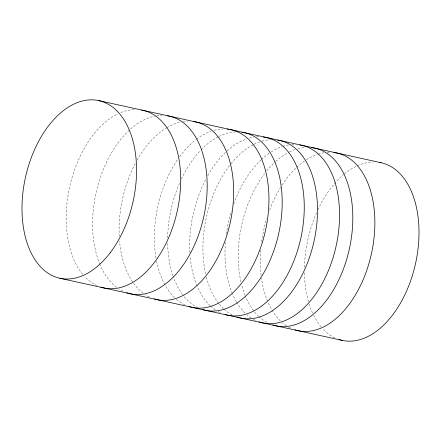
<?xml version="1.0" encoding="UTF-8"?>
<svg xmlns="http://www.w3.org/2000/svg" width="441" height="441" viewBox="0 0 441 441"><rect width="100%" height="100%" fill="white"/><g stroke="black" fill="none" stroke-linecap="round" stroke-linejoin="round"><path stroke-width="0.33" stroke-dasharray="2.21 1.65" d="M149.422 297.03A90.929 55.147 -77.6 0 1 145.31 294.715M143.099 293.16A90.929 55.147 -77.6 0 1 133.314 282.918M132.565 281.838A90.929 55.147 -77.6 0 1 119.566 241.172M119.246 236.58A90.929 55.147 -77.6 0 1 135.558 162.999M137.14 160.116A90.929 55.147 -77.6 0 1 166.296 128M166.863 127.658A90.929 55.147 -77.6 0 1 181.234 121.959M183.269 121.6A90.929 55.147 -77.6 0 1 187.315 121.22M122.945 291.203A90.929 55.147 -77.6 0 1 118.827 288.888M116.622 287.334A90.929 55.147 -77.6 0 1 100.25 265.245M99.986 264.622A90.929 55.147 -77.6 0 1 101.695 173.748A90.929 55.147 -77.6 0 1 154.758 116.132M156.792 115.774A90.929 55.147 -77.6 0 1 162.167 115.371M184.729 304.803A90.929 55.147 -77.6 0 1 176.406 299.318M174.465 297.543A90.929 55.147 -77.6 0 1 165.375 285.586M165.039 284.98A90.929 55.147 -77.6 0 1 156.533 260.752M156.053 258.139A90.929 55.147 -77.6 0 1 178.076 158.898M179.614 156.742A90.929 55.147 -77.6 0 1 195.98 139.632M196.537 139.207A90.929 55.147 -77.6 0 1 210.919 131.297M214.05 130.321A90.929 55.147 -77.6 0 1 222.617 128.993M197.97 307.713A90.929 55.147 -77.6 0 1 183.021 295.172M182.629 294.66A90.929 55.147 -77.6 0 1 173.269 276.634M173.043 275.972A90.929 55.147 -77.6 0 1 167.63 241.938M167.646 237.886A90.929 55.147 -77.6 0 1 179.741 182.734M181.422 179.04A90.929 55.147 -77.6 0 1 200.583 150.364M201.068 149.857A90.929 55.147 -77.6 0 1 218.262 136.765M218.835 136.473A90.929 55.147 -77.6 0 1 237.192 131.881M220.031 312.57A90.929 55.147 -77.6 0 1 217.656 311.318M215.346 309.874A90.929 55.147 -77.6 0 1 210.732 306.219M210.247 305.773A90.929 55.147 -77.6 0 1 197.336 286.611M197.072 285.988A90.929 55.147 -77.6 0 1 190.115 256.056M189.889 252.781A90.929 55.147 -77.6 0 1 206.168 178.539M207.75 175.656A90.929 55.147 -77.6 0 1 226.597 151.346M227.098 150.888A90.929 55.147 -77.6 0 1 246.85 138.849M249.352 138.088A90.929 55.147 -77.6 0 1 253.2 137.245M256.579 136.837A90.929 55.147 -77.6 0 1 259.253 136.738M232.076 314.885A90.929 55.147 -77.6 0 1 223.967 309.13M223.488 308.683A90.929 55.147 -77.6 0 1 219.122 303.954M218.719 303.452A90.929 55.147 -77.6 0 1 206.256 276.672M205.616 273.993A90.929 55.147 -77.6 0 1 230.599 164.223M231.029 163.688A90.929 55.147 -77.6 0 1 253.569 144.532M254.143 144.246A90.929 55.147 -77.6 0 1 261.342 141.363M261.965 141.175A90.929 55.147 -77.6 0 1 271.16 139.676M255.339 320.342A90.929 55.147 -77.6 0 1 251.8 318.385M251.221 318.022A90.929 55.147 -77.6 0 1 247.01 314.857M245.075 313.082A90.929 55.147 -77.6 0 1 236.674 302.311M236.326 301.721A90.929 55.147 -77.6 0 1 232.639 294.384M232.374 293.761A90.929 55.147 -77.6 0 1 225.516 241.21M226.321 234.05A90.929 55.147 -77.6 0 1 231.404 210.859M233.675 204.018A90.929 55.147 -77.6 0 1 260.901 160.044M261.403 159.576A90.929 55.147 -77.6 0 1 270.515 152.377M271.077 152.013A90.929 55.147 -77.6 0 1 282.157 146.621M282.78 146.412A90.929 55.147 -77.6 0 1 288.508 145.012M291.887 144.604A90.929 55.147 -77.6 0 1 294.56 144.505M266.788 322.332A90.929 55.147 -77.6 0 1 259.275 316.903M258.79 316.456A90.929 55.147 -77.6 0 1 254.022 311.225M253.63 310.712A90.929 55.147 -77.6 0 1 245.356 296.043M245.097 295.409A90.929 55.147 -77.6 0 1 241.558 284.439M240.918 281.76A90.929 55.147 -77.6 0 1 264.633 173.627M266.766 170.926A90.929 55.147 -77.6 0 1 275.14 162.029M275.642 161.571A90.929 55.147 -77.6 0 1 288.872 152.305M289.445 152.013A90.929 55.147 -77.6 0 1 295.393 149.532M297.895 148.771A90.929 55.147 -77.6 0 1 305.122 147.52M290.641 328.11A90.929 55.147 -77.6 0 1 287.102 326.158M286.529 325.789A90.929 55.147 -77.6 0 1 282.317 322.625M280.377 320.855A90.929 55.147 -77.6 0 1 267.946 302.151M267.681 301.528A90.929 55.147 -77.6 0 1 261.452 278.122M261.111 275.471A90.929 55.147 -77.6 0 1 260.824 248.978M261.623 241.817A90.929 55.147 -77.6 0 1 266.711 218.631M269.649 209.955A90.929 55.147 -77.6 0 1 280.663 187.287M282.113 184.994A90.929 55.147 -77.6 0 1 296.209 167.817M296.705 167.348A90.929 55.147 -77.6 0 1 305.817 160.144M306.385 159.78A90.929 55.147 -77.6 0 1 317.459 154.389M318.088 154.185A90.929 55.147 -77.6 0 1 323.81 152.784M327.189 152.371A90.929 55.147 -77.6 0 1 329.862 152.272M97.07 285.658A90.929 55.147 -77.6 0 1 84.799 276.7M82.721 274.346A90.929 55.147 -77.6 0 1 69.535 187.392A90.929 55.147 -77.6 0 1 117.912 113.855M120.79 112.582A90.929 55.147 -77.6 0 1 134.356 109.566M334.774 337.823A90.929 55.147 -77.6 0 1 323.104 329.14M321.026 326.787A90.929 55.147 -77.6 0 1 313.777 315.524M312.619 313.093A90.929 55.147 -77.6 0 1 309.229 304.202M308.457 301.638A90.929 55.147 -77.6 0 1 304.433 272.047M304.466 267.312A90.929 55.147 -77.6 0 1 316.544 212.838M317.939 209.756A90.929 55.147 -77.6 0 1 343.352 174.812M344.371 173.963A90.929 55.147 -77.6 0 1 356.791 166.025M357.37 165.766A90.929 55.147 -77.6 0 1 372.662 162.012"/><path stroke-width="0.66" d="M98.756 100.603L381.195 162.757M59.805 278.243L342.244 340.397M193.263 121.512A90.929 55.147 -77.6 0 1 230.252 222.529A90.929 55.147 -77.6 0 1 154.35 298.948M167.431 115.779A90.929 55.147 -77.6 0 1 203.417 218.289A90.929 55.147 -77.6 0 1 126.622 292.714M229.866 129.483A90.929 55.147 -77.6 0 1 265.195 231.883A90.929 55.147 -77.6 0 1 189.029 306.523M227.258 129.13A90.929 55.147 -77.6 0 1 228.565 129.279M241.806 132.195A90.929 55.147 -77.6 0 1 278.795 233.212A90.929 55.147 -77.6 0 1 202.899 309.632M263.216 136.969A90.929 55.147 -77.6 0 1 300.971 237.539A90.929 55.147 -77.6 0 1 224.96 314.488M277.758 140.062A90.929 55.147 -77.6 0 1 313.738 242.567A90.929 55.147 -77.6 0 1 236.944 316.996M299.825 144.918A90.929 55.147 -77.6 0 1 335.805 247.423A90.929 55.147 -77.6 0 1 259.01 321.853M311.759 147.652A90.929 55.147 -77.6 0 1 349.404 248.752A90.929 55.147 -77.6 0 1 272.874 324.973M333.826 152.509A90.929 55.147 -77.6 0 1 371.465 253.608A90.929 55.147 -77.6 0 1 294.941 329.829M141.605 110.063A90.929 55.147 -77.6 0 1 176.935 212.463A90.929 55.147 -77.6 0 1 100.769 287.097M379.91 162.503A90.929 55.147 -77.6 0 1 415.24 264.903A90.929 55.147 -77.6 0 1 339.074 339.542M110.173 252.809A90.929 55.147 -77.6 0 0 105.625 102.896A90.929 55.147 -77.6 0 0 22.05 212.562A90.929 55.147 -77.6 0 0 110.173 252.809"/></g></svg>
